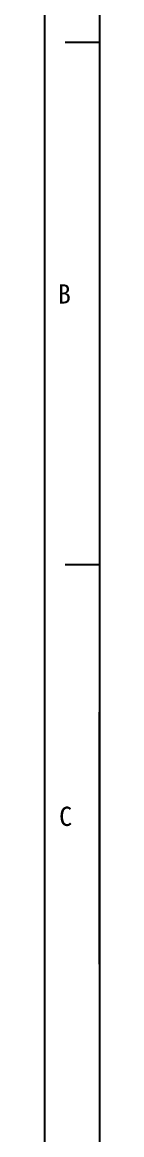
# Model space of a CAD drawing. Header units: millimetres. Extents: x 4482 to 4934, y -79 to 235.
# Drawn here: x 4482 to 4488.3, y 42.1 to 170.4 of the extents above; entities that cross this region are included whole.
import ezdxf

# ---------------------------------------------------------------- set-up
doc = ezdxf.new("R2010")
doc.units = ezdxf.units.MM
doc.layers.add('标 注', color=3, linetype='Continuous')
doc.styles.add('宋体', font='')
doc.styles.get('宋体').set_extended_font_data('宋体')

msp = doc.modelspace()

# ---------------------------------------------------------------- linework, layer by layer
at = {"color": 7, "linetype": 'Continuous'}
msp.add_line((4482.004, 234.562), (4482.004, -79.124), dxfattribs=at)
at = {"linetype": 'Continuous'}
for p, q in [((4488.341, 222.231), (4488.341, -78.78)), ((4488.341, 168.022), (4484.38, 168.022)), ((4488.341, 107.82), (4484.38, 107.82))]:
    msp.add_line(p, q, dxfattribs=at)
at = {"layer": '标 注', "color": 0}
msp.add_line((4488.341, 61.768), (4488.341, 90.821), dxfattribs=at)

# ---------------------------------------------------------------- texts
at = {"color": 4, "linetype": 'Continuous', "style": '宋体'}
for s, p in [('B', (4483.536, 137.934)), ('C', (4483.683, 77.721))]:
    msp.add_text(s, height=2.218, dxfattribs=at).set_placement(p)

doc.saveas('drawing.dxf')
